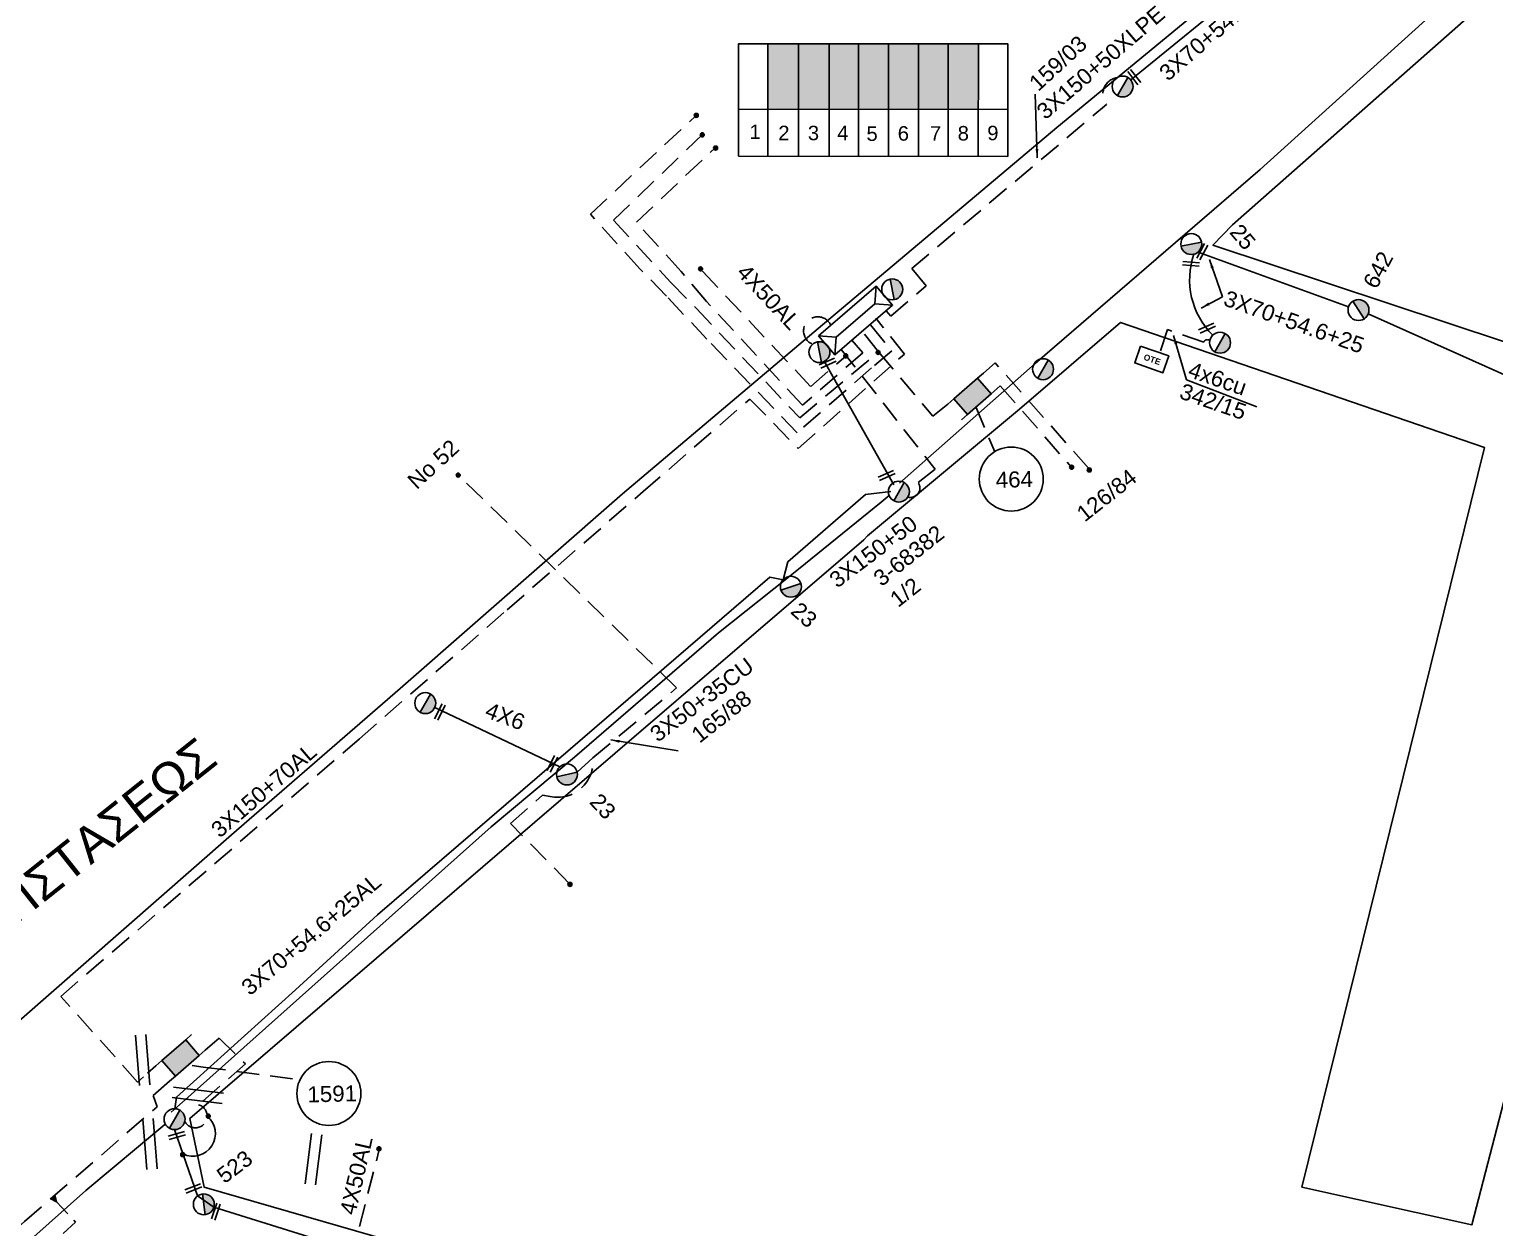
# Model space of a CAD drawing. Header units: millimetres. Extents: x 898 to 5598, y 789 to 3443.
# Drawn here: x 1636.7 to 1801.7, y 1216.8 to 1351.7 of the extents above; entities that cross this region are included whole.
import ezdxf

# ---------------------------------------------------------------- set-up
doc = ezdxf.new("R2010")
doc.units = ezdxf.units.MM
doc.linetypes.add('DASHED', pattern=[19.05, 12.7, -6.35])
for name, color, linetype in [('Link Box 4 Διευθύνσεων', 7, 'Continuous'), ('Pillar OTE', 7, 'Continuous'), ('Άγνωστα', 7, 'Continuous'), ('Γυμνά εναέρια ΧΤ και ΦΟΠ (3Φ)   4x50+16AL', 7, 'Continuous'), ('Επιγραφές - Σχήματα', 7, 'Continuous'), ('Καλώδια Χ.Τ. 3Χ50+35', 7, 'DASHED'), ('Καλώδια ΧΤ   3x150+50AL XLPE', 7, 'DASHED'), ('Καλώδια ΧΤ   3x150+70AL', 7, 'DASHED'), ('Καλώδια ΧΤ   3x150AL+50CU', 7, 'DASHED'), ('Καλώδια ΧΤ   3x150AL+50XLPE', 7, 'DASHED'), ('Καλώδια ΧΤ   4x6CU', 7, 'DASHED'), ('Μηχανική τομή', 7, 'Continuous'), ('Στύλος ΦΜ', 7, 'Continuous'), ('Στύλος ΦΜ @ 1', 7, 'Continuous'), ('Συνδέσεις', 7, 'Continuous'), ('Συνεστραμμένα ΧΤ   3x70+54.6+25 AL', 7, 'SYN_LINE'), ('Τομή', 7, 'Continuous'), ('Υποσταθμός εναέριος 2 στύλων', 7, 'Continuous'), ('Υποσταθμός πόλεως', 7, 'Continuous'), ('Υπόβαθρο ΔΕΗ', 7, 'Continuous'), ('Υπόγεια καλώδια Παροχών ΧΤ   4x50AL', 7, 'DASHED'), ('Υπόγεια καλώδια Παροχών ΧΤ   4x6', 7, 'DASHED')]:
    doc.layers.add(name, color=color, linetype=linetype)
doc.styles.add('arial', font='arial.ttf')
doc.styles.get("Standard").update_dxf_attribs({"font": 'arial.ttf'})
doc.linetypes.add('SYN_LINE', pattern='A,0.5,-0.0001,["/\\/\\/\\/",Standard,S=0.1,R=0,X=0,Y=-0.05],-0.25', length=0.7501)
doc.dimstyles.new('ISO-25', dxfattribs={"dimtxt": 2.5, "dimasz": 2.5, "dimexe": 1.25, "dimexo": 0.625, "dimtad": 1, "dimtxsty": 'Standard', "dimcen": 2.5, "dimadec": 0, "dimazin": 0, "dimtfac": 1, "dimtmove": 0, "dimatfit": 3, "dimfxl": 1, "dimarcsym": 0})

# ---------------------------------------------------------------- blocks, each defined once
blk = doc.blocks.new('ΥΠΑΡΧΩΝ ΤΣΙΜΕΝΤΕΝΙΟΣ ΣΤΥΛΟΣ')
at = {"layer": 'Στύλος ΦΜ'}
blk.add_hatch(color=7, dxfattribs=at).paths.add_polyline_path([(-1.29, -2.28, 0.574793), (2.62, 0, 0.268822), (1.3, 2.27)])
at = {"layer": 'Στύλος ΦΜ', "color": 7}
blk.add_line((-1.29, -2.28), (1.3, 2.27), dxfattribs=at)
blk.add_circle((0, 0), 2.62, dxfattribs=at)
at = {"layer": 'Στύλος ΦΜ', "flags": 4}
for tag, p in [('ΑΡΙΘΜΟΣ', (-4.68, 8.05)), ('ΤΥΠΟΣ', (-4.91, 3.03))]:
    blk.add_attdef(tag, p, '', height=4, dxfattribs=at)
blk = doc.blocks.new('ΜΗΧΑΝΙΚΗ ΤΟΜΗ')
at = {"layer": 'Μηχανική τομή', "ltscale": 40}
for p, q in [((-1.89, 0.78), (1.89, 0.78)), ((1.89, 0), (-1.89, 0))]:
    blk.add_line(p, q, dxfattribs=at)
blk = doc.blocks.new('ΥΠΟΣΤΑΘΜΟΣ ΕΝΑΕΡΙΟΣ ΕΠΙ 2 ΣΤΥΛΩΝ')
at = {"layer": 'Υποσταθμός εναέριος 2 στύλων', "linetype": 'Continuous'}
for points in [[(-11.97, -2.11, 0.574793), (-8.45, -0.07, 0.268822), (-9.64, 1.98)], [(9.68, -2.15, 0.574793), (13.19, -0.1, 0.268822), (12.01, 1.95)]]:
    blk.add_hatch(color=256, dxfattribs=at).paths.add_polyline_path(points)
for p, q in [((-11.97, -2.11), (-9.64, 1.98)), ((9.68, -2.15), (12.01, 1.95))]:
    blk.add_line(p, q, dxfattribs=at)
for centre in [(-10.81, -0.07), (10.84, -0.1)]:
    blk.add_circle(centre, 2.36, dxfattribs=at)
at = {"layer": 'Υποσταθμός πόλεως', "linetype": 'Continuous', "ltscale": 40}
blk.add_lwpolyline([(-8.57, 2.82), (8.57, 2.82), (8.57, -2.82), (-8.57, -2.82)], close=True, dxfattribs=at)
for points in [[(-5.75, 0), (-8.57, 2.82)], [(-8.57, -2.82), (-5.75, 0)], [(-5.75, 0), (5.75, 0)], [(5.75, 0), (8.57, 2.82)], [(8.57, -2.82), (5.75, 0)]]:
    blk.add_lwpolyline(points, dxfattribs=at)
at = {"layer": 'Υποσταθμός εναέριος 2 στύλων', "ltscale": 40, "flags": 1}
for tag, p in [('ΜΕΤΑΣΧΗΜΑΤΙΣΜΟΣ', (14.09, 2.51)), ('ΙΣΧΥΣ', (14.07, -0.28)), ('ΑΡΙΘΜΟΣ', (14.19, -3))]:
    blk.add_attdef(tag, p, '', height=1.8, dxfattribs=at)
blk = doc.blocks.new('ΤΟΜΗ')
at = {"layer": 'Τομή', "ltscale": 40}
for p, q in [((-5.68, 0), (5.68, 0)), ((5.68, -2.33), (-5.68, -2.33))]:
    blk.add_line(p, q, dxfattribs=at)
blk = doc.blocks.new('_ΣΥΝΔΕΣΗ')
at = {"layer": 'Συνδέσεις', "linetype": 'SYN_LINE', "ltscale": 40}
blk.add_hatch(color=256, dxfattribs=at).paths.add_polyline_path([(0.5, -0.01, 1), (-0.5, -0.01, 1)])
at = {"layer": 'Συνδέσεις'}
blk.add_circle((0, -0.01), 0.5, dxfattribs=at)
blk = doc.blocks.new('LINK BOX 4 ΑΝΑΧΩΡΗΣΕΩΝ')
at = {"layer": 'Link Box 4 Διευθύνσεων', "ltscale": 40}
blk.add_hatch(color=256, dxfattribs=at).paths.add_polyline_path([(-3.54, 0), (-3.54, -4.67), (3.54, -4.67), (3.54, 0)])
for p, q in [((-3.54, 0), (-5.33, 0)), ((5.33, 0), (3.54, 0)), ((-3.54, -4.67), (-5.33, -4.67)), ((5.33, -4.67), (3.54, -4.67))]:
    blk.add_line(p, q, dxfattribs=at)
blk.add_lwpolyline([(-3.54, -4.67), (-3.54, 0), (3.54, 0), (3.54, -4.67)], close=True, dxfattribs=at)
blk = doc.blocks.new('PILLAR ΟΤΕ')
at = {"layer": 'Pillar OTE', "ltscale": 40}
blk.add_lwpolyline([(-3.31, 2.02), (3.39, 2.02), (3.39, -1.99), (-3.31, -1.99)], close=True, dxfattribs=at)
at = {"layer": 'Pillar OTE', "insert": (-1.81, 0.71), "char_height": 1.3575, "width": 109.961, "attachment_point": 1}
blk.add_mtext('{\\fArial|b1|i0|c161|p34;OTE}', dxfattribs=at)

msp = doc.modelspace()

# ---------------------------------------------------------------- hatches: boundary and pattern name
at = {"layer": 'Pillar OTE', "ltscale": 40}
h = msp.add_hatch(color=256, dxfattribs=at)
h.dxf.hatch_style = 1
h.paths.add_polyline_path([(1639.11, 1220.04), (1639.75, 1219.73), (1639.57, 1220.44)])
at = {"layer": 'Καλώδια ΧΤ   3x150AL+50XLPE', "linetype": 'DASHED', "ltscale": 0.2}
h = msp.add_hatch(color=5, dxfattribs=at)
h.dxf.hatch_style = 1
h.paths.add_polyline_path([(1719.87, 1342.71), (1723.31, 1342.71), (1723.31, 1350.07), (1719.87, 1350.07)])
h = msp.add_hatch(color=30, dxfattribs=at)
h.dxf.hatch_style = 1
h.paths.add_polyline_path([(1723.31, 1350.07), (1723.31, 1342.71), (1726.75, 1342.7), (1726.75, 1350.07)])
h = msp.add_hatch(color=27, dxfattribs=at)
h.dxf.hatch_style = 1
h.paths.add_polyline_path([(1730.05, 1350.07), (1726.75, 1350.07), (1726.75, 1342.7), (1730.05, 1342.7)])
h = msp.add_hatch(color=6, dxfattribs=at)
h.dxf.hatch_style = 1
h.paths.add_polyline_path([(1733.43, 1350.07), (1730.05, 1350.07), (1730.05, 1342.7), (1733.43, 1342.7)])
h = msp.add_hatch(color=2, dxfattribs=at)
h.dxf.hatch_style = 1
h.paths.add_polyline_path([(1736.83, 1350.07), (1733.43, 1350.07), (1733.43, 1342.7), (1736.83, 1342.7)])
h = msp.add_hatch(color=62, dxfattribs=at)
h.dxf.hatch_style = 1
h.paths.add_polyline_path([(1736.83, 1342.7), (1740.17, 1342.69), (1740.17, 1350.07), (1736.83, 1350.07)])
h = msp.add_hatch(color=1, dxfattribs=at)
h.dxf.hatch_style = 1
h.paths.add_polyline_path([(1743.56, 1350.07), (1740.17, 1350.07), (1740.17, 1342.69), (1743.56, 1342.69)])

# ---------------------------------------------------------------- linework, layer by layer
at = {"layer": 'Pillar OTE', "ltscale": 40}
for points in [[(1716.54, 1337.43), (1716.54, 1350.07), (1746.88, 1350.07), (1746.87, 1337.4), (1716.54, 1337.43)], [(1719.87, 1337.43), (1719.87, 1350.07)], [(1723.31, 1337.43), (1723.31, 1350.07)], [(1726.75, 1337.42), (1726.75, 1350.07)], [(1730.05, 1337.42), (1730.05, 1350.07)], [(1733.43, 1337.42), (1733.43, 1350.07)], [(1736.83, 1337.41), (1736.83, 1350.07)], [(1740.17, 1337.41), (1740.17, 1350.07)], [(1743.55, 1337.41), (1743.56, 1350.07)], [(1716.54, 1342.71), (1746.88, 1342.69)], [(1639.57, 1220.44), (1639.75, 1219.73), (1639.11, 1220.04), (1639.57, 1220.44)]]:
    msp.add_lwpolyline(points, dxfattribs=at)
at = {"layer": 'Άγνωστα', "color": 27, "linetype": 'DASHED', "ltscale": 0.2}
msp.add_lwpolyline([(1731.43, 1318.45), (1733.8, 1315.51), (1731.53, 1313.6), (1723.17, 1306.29), (1712.98, 1316.84), (1708.45, 1321.68), (1705.46, 1324.74), (1699.88, 1330.91), (1711.73, 1341.98)], dxfattribs=at)
at = {"layer": 'Άγνωστα', "color": 5, "linetype": 'DASHED', "ltscale": 0.2}
for points in [[(1712.52, 1339.9), (1702.48, 1330.22), (1708.93, 1323.22), (1711.78, 1320.33), (1723.44, 1307.96), (1732.31, 1315.39), (1730.57, 1317.63)], [(1744.15, 1313.02), (1745.44, 1314.15)], [(1755.95, 1302.31), (1745.45, 1314.16)]]:
    msp.add_lwpolyline(points, dxfattribs=at)
at = {"layer": 'Άγνωστα', "color": 30, "linetype": 'DASHED', "ltscale": 0.2}
msp.add_lwpolyline([(1729.33, 1316.73), (1730.56, 1315.29), (1723.74, 1309.39), (1712.95, 1321.08), (1710.1, 1324.45), (1705.07, 1330), (1713.92, 1338.39)], dxfattribs=at)
at = {"layer": 'Άγνωστα', "color": 6, "linetype": 'DASHED', "ltscale": 0.2}
msp.add_lwpolyline([(1697.57, 1255.49), (1690.89, 1262.29), (1694.5, 1265.51), (1695.35, 1265.34, 0.506791), (1700.16, 1269.68, -0.890277)], format="xyb", dxfattribs=at)
at = {"layer": 'Γυμνά εναέρια ΧΤ και ΦΟΠ (3Φ)   4x50+16AL', "color": 2}
msp.add_lwpolyline([(1787.45, 1319.68), (1787.45, 1319.68), (1833, 1299.31), (1850.36, 1290.5), (1892.81, 1268.93), (1923.13, 1253.42), (1924.18, 1252.88), (1924.14, 1244.68), (1924.14, 1244.68), (1924.17, 1238.99)], dxfattribs=at)
at = {"layer": 'Επιγραφές - Σχήματα', "linetype": 'Continuous', "ltscale": 20}
for centre in [(1747.26, 1301.08), (1670.43, 1231.91)]:
    msp.add_circle(centre, 3.6, dxfattribs=at)
at = {"layer": 'Καλώδια Χ.Τ. 3Χ50+35', "color": 6, "linetype": 'DASHED', "ltscale": 0.2}
msp.add_lwpolyline([(1698.39, 1268.1), (1700.16, 1269.68), (1709.59, 1277.58), (1684.94, 1301.6)], dxfattribs=at)
at = {"layer": 'Καλώδια ΧΤ   3x150+50AL XLPE', "color": 1, "linetype": 'DASHED', "ltscale": 0.2}
msp.add_lwpolyline([(1733.17, 1320.04), (1733.71, 1319.41), (1737.68, 1322.84), (1736.05, 1324.78), (1758, 1343.26)], dxfattribs=at)
at = {"layer": 'Καλώδια ΧΤ   3x150+70AL', "color": 2, "ltscale": 0.2}
msp.add_lwpolyline([(1648.9, 1233.19), (1640.26, 1242.84), (1673.88, 1271.85), (1690.5, 1286.36), (1705.81, 1299.68), (1717.84, 1310.09), (1723.27, 1304.52), (1734.57, 1314.58), (1735.24, 1315.13), (1732.02, 1319.2)], dxfattribs=at)
at = {"layer": 'Καλώδια ΧΤ   3x150+70AL', "color": 2, "ltscale": 0.1}
msp.add_lwpolyline([(1650.96, 1235.04), (1648.9, 1233.19)], dxfattribs=at)
at = {"layer": 'Καλώδια ΧΤ   3x150+70AL', "color": 5, "ltscale": 0.2}
msp.add_lwpolyline([(1571.79, 1164.25), (1571.79, 1164.25), (1596.35, 1185.15, -0.294086), (1602.54, 1186.63), (1603.73, 1187.71), (1636.17, 1217.5), (1636.17, 1217.5), (1651.1, 1230.42)], format="xyb", dxfattribs=at)
at = {"layer": 'Καλώδια ΧΤ   3x150AL+50CU', "color": 6, "linetype": 'DASHED', "ltscale": 0.2}
msp.add_lwpolyline([(1728.13, 1315.68), (1738.68, 1302.19), (1738.68, 1302.19), (1736.77, 1300.7, -0.721705), (1735.62, 1299.06)], format="xyb", dxfattribs=at)
at = {"layer": 'Καλώδια ΧΤ   3x150AL+50CU', "color": 5, "linetype": 'DASHED', "ltscale": 0.2}
for points in [[(1732.31, 1315.39), (1738.45, 1308.16), (1738.45, 1308.16)], [(1656.51, 1236.79), (1658.07, 1238.14), (1661.03, 1235.23), (1655.77, 1230.65)]]:
    msp.add_lwpolyline(points, dxfattribs=at)
at = {"layer": 'Καλώδια ΧΤ   3x150AL+50CU', "color": 62, "linetype": 'DASHED', "ltscale": 0.2}
msp.add_arc((1725.48, 1317.75), 1.6, 23.9156, 244.7935, dxfattribs=at)
at = {"layer": 'Καλώδια ΧΤ   3x150AL+50CU', "color": 0, "linetype": 'Continuous', "ltscale": 0.2}
msp.add_arc((1655.11, 1227.4), 2.55, 244.4481, 50.5537, dxfattribs=at)
at = {"layer": 'Καλώδια ΧΤ   3x150AL+50CU', "color": 5, "linetype": 'DASHED', "ltscale": 0.2}
msp.add_arc((1655.4, 1229.37), 1.33, 206.7271, 73.8709, dxfattribs=at)
at = {"layer": 'Καλώδια ΧΤ   4x6CU', "color": 6, "linetype": 'SYN_LINE', "ltscale": 15}
msp.add_lwpolyline([(1696.44, 1268.69), (1682.35, 1275.36)], dxfattribs=at)
at = {"layer": 'Συνεστραμμένα ΧΤ   3x70+54.6+25 AL', "color": 1, "linetype": 'Continuous', "ltscale": 0.2}
msp.add_line((1734.68, 1300.63), (1749.94, 1314.1), dxfattribs=at)
at = {"layer": 'Συνεστραμμένα ΧΤ   3x70+54.6+25 AL', "color": 0, "linetype": 'DASHED', "ltscale": 0.2}
for p, q in [((1743.29, 1309.23), (1745.4, 1304.14)), ((1655.03, 1235.07), (1656.28, 1234.89)), ((1656.28, 1234.89), (1667.1, 1233.47))]:
    msp.add_line(p, q, dxfattribs=at)
at = {"layer": 'Συνεστραμμένα ΧΤ   3x70+54.6+25 AL', "color": 1, "ltscale": 20}
msp.add_lwpolyline([(1786.93, 1367.39), (1760.72, 1346.03)], dxfattribs=at)
at = {"layer": 'Συνεστραμμένα ΧΤ   3x70+54.6+25 AL', "color": 1, "linetype": 'SYN_LINE', "ltscale": 20}
msp.add_lwpolyline([(1749.94, 1314.1), (1749.94, 1314.1), (1775.28, 1335.93), (1800.49, 1358.76)], dxfattribs=at)
at = {"layer": 'Συνεστραμμένα ΧΤ   3x70+54.6+25 AL', "color": 2, "linetype": 'SYN_LINE', "ltscale": 20}
msp.add_lwpolyline([(1768.29, 1326.64), (1785.24, 1320.49)], dxfattribs=at)
at = {"layer": 'Συνεστραμμένα ΧΤ   3x70+54.6+25 AL', "color": 62, "linetype": 'SYN_LINE', "ltscale": 20}
msp.add_lwpolyline([(1734.06, 1300.45), (1726.19, 1314.35)], dxfattribs=at)
at = {"layer": 'Συνεστραμμένα ΧΤ   3x70+54.6+25 AL', "color": 5, "linetype": 'DASHED', "ltscale": 0.2}
for points in [[(1745.67, 1311.28), (1746.03, 1311.59), (1753.99, 1302.46)], [(1738.45, 1308.16), (1740.13, 1309.52)], [(1652.5, 1233.28), (1650.66, 1231.68), (1651.1, 1230.42)]]:
    msp.add_lwpolyline(points, dxfattribs=at)
at = {"layer": 'Συνεστραμμένα ΧΤ   3x70+54.6+25 AL', "color": 62, "ltscale": 15}
msp.add_lwpolyline([(1721.57, 1289.75), (1722.09, 1291.77), (1730.85, 1299.33), (1733.71, 1299.68)], dxfattribs=at)
at = {"layer": 'Συνεστραμμένα ΧΤ   3x70+54.6+25 AL', "color": 6, "ltscale": 15}
msp.add_lwpolyline([(1722, 1289.9), (1723.3, 1290.94), (1732.6, 1298.48), (1733.52, 1299.25)], dxfattribs=at)
at = {"layer": 'Συνεστραμμένα ΧΤ   3x70+54.6+25 AL', "color": 6, "ltscale": 20}
msp.add_lwpolyline([(1652.66, 1229.82), (1654.59, 1231.51), (1688.69, 1261.92), (1698.08, 1269.79), (1714.31, 1283.78), (1722, 1289.9)], dxfattribs=at)
at = {"layer": 'Συνεστραμμένα ΧΤ   3x70+54.6+25 AL', "color": 62, "ltscale": 20}
msp.add_lwpolyline([(1653.09, 1230.2), (1653.26, 1231.5), (1666.66, 1243.56), (1675.89, 1252.04), (1697.62, 1270.72), (1720.07, 1290.05), (1721.57, 1289.74), (1721.57, 1289.75)], dxfattribs=at)
at = {"layer": 'Συνεστραμμένα ΧΤ   3x70+54.6+25 AL', "color": 4, "ltscale": 20}
msp.add_lwpolyline([(1601.8, 1183.46), (1630.97, 1210.24), (1643.07, 1220.99), (1651.97, 1228.43)], dxfattribs=at)
at = {"layer": 'Συνεστραμμένα ΧΤ   3x70+54.6+25 AL', "color": 5, "linetype": 'SYN_LINE', "ltscale": 20}
msp.add_lwpolyline([(1764.44, 1188.34), (1729.13, 1197.78), (1713.46, 1202.06), (1699.2, 1206.43), (1677.67, 1212.8), (1657.49, 1219.12), (1655.64, 1220.37), (1653.06, 1227.84)], dxfattribs=at)
at = {"layer": 'Συνεστραμμένα ΧΤ   3x70+54.6+25 AL', "color": 1, "linetype": 'DASHED', "ltscale": 0.2}
msp.add_arc((1759.44, 1344.43), 1.86, 98.7506, 219.2873, dxfattribs=at)
at = {"layer": 'Συνεστραμμένα ΧΤ   3x70+54.6+25 AL', "color": 2, "linetype": 'SYN_LINE', "ltscale": 8}
msp.add_arc((1776.05, 1323.51), 8.71, 160.5546, 225.6313, dxfattribs=at)
at = {"layer": 'Υπόβαθρο ΔΕΗ'}
for points in [[(1602.77, 1328.01), (1657.41, 1382.09), (1657.41, 1382.09), (1671.55, 1397.89), (1684.24, 1413.39), (1703.85, 1436.51), (1735.33, 1409.39), (1758.3, 1390.53), (1785.67, 1368.19), (1782.97, 1365.87), (1782.97, 1365.87), (1752.41, 1340.67), (1725.51, 1318.04), (1703.51, 1299.42), (1678.46, 1277.49), (1659.46, 1261.02), (1635.21, 1239.8)], [(1766.99, 1312.24), (1774.92, 1309.2)]]:
    msp.add_lwpolyline(points, dxfattribs=at)
msp.add_lwpolyline([(1772.18, 1329.7), (1803.23, 1357.12), (1810.7, 1363.51, -0.582368), (1814.6, 1362.09), (1803.01, 1316.47), (1769.97, 1327.42), (1772.18, 1329.7)], format="xyb", dxfattribs=at)
msp.add_lwpolyline([(1731.09, 1294.68), (1748.19, 1308.95), (1759.56, 1318.72), (1800.55, 1304.62), (1779.98, 1221.37), (1799.12, 1217.14), (1820.15, 1298.12), (1917.6, 1246.75), (1916.07, 1244.4), (1916.07, 1244.4), (1860.97, 1161.82), (1715.31, 1204.37), (1656.4, 1221.36), (1654.78, 1229.1), (1702.66, 1270.23), (1730.68, 1294.23)], close=True, dxfattribs=at)
at = {"layer": 'Υπόγεια καλώδια Παροχών ΧΤ   4x50AL', "color": 6, "ltscale": 0.2}
for points in [[(1724.66, 1311.52), (1724.66, 1311.52), (1712.22, 1324.77)], [(1724.69, 1311.52), (1728.69, 1314.96)]]:
    msp.add_lwpolyline(points, dxfattribs=at)
at = {"layer": 'Υπόγεια καλώδια Παροχών ΧΤ   4x50AL', "color": 5, "ltscale": 0.2}
msp.add_lwpolyline([(1672.93, 1213.26), (1676.07, 1225.46)], dxfattribs=at)
at = {"layer": 'Υπόγεια καλώδια Παροχών ΧΤ   4x6', "color": 2, "linetype": 'DASHED', "ltscale": 0.2}
msp.add_lwpolyline([(1769.62, 1316.65, 0.558031), (1768.95, 1316.51), (1764.87, 1317.91), (1763.98, 1315.31)], format="xyb", dxfattribs=at)
at = {"layer": 'Υπόγεια καλώδια Παροχών ΧΤ   4x6', "color": 5, "linetype": 'DASHED', "ltscale": 0.15}
msp.add_lwpolyline([(1639.75, 1219.73), (1641.91, 1217.44), (1639.53, 1215.18), (1643.27, 1211.23)], dxfattribs=at)

# ---------------------------------------------------------------- block references
at = {"layer": 'Link Box 4 Διευθύνσεων', "xscale": 0.4999999999999999, "yscale": 0.4999999999999999, "zscale": 0.4999999999999999, "rotation": 221.1121712543293}
for p in [(1743.67, 1309.51), (1654.51, 1235.03)]:
    msp.add_blockref('LINK BOX 4 ΑΝΑΧΩΡΗΣΕΩΝ', p, dxfattribs=at)
at = {"layer": 'Pillar OTE', "xscale": 0.5, "yscale": 0.5, "zscale": 0.5, "rotation": 340.8840716828063}
msp.add_blockref('PILLAR ΟΤΕ', (1763.06, 1314.55), dxfattribs=at)
at = {"layer": 'Μηχανική τομή'}
for p, xscale, yscale, zscale, rotation in [((1760.95, 1346.22), 0.4999999999999996, 0.4999999999999996, 0.4999999999999996, 307.7234412299128), ((1768.94, 1326.59), 0.4999999999999998, 0.4999999999999998, 0.4999999999999998, 62.42736747097752), ((1767.49, 1325.12), 0.4999999999999994, 0.4999999999999994, 0.4999999999999994, 355.6851755495163), ((1769.38, 1317.9), 0.4999999999999994, 0.4999999999999994, 0.4999999999999994, 23.91756577276708), ((1726.67, 1313.96), 0.4999999999999994, 0.4999999999999994, 0.4999999999999994, 23.91756577276708), ((1733.31, 1301.31), 0.4999999999999994, 0.4999999999999994, 0.4999999999999994, 23.91756577276708), ((1683.1, 1274.77), 0.4999999999999995, 0.4999999999999995, 0.4999999999999995, 63.70707487867689), ((1695.78, 1268.94), 0.4999999999999995, 0.4999999999999995, 0.4999999999999995, 63.70707487867689), ((1653.37, 1226.99), 0.4999999999999993, 0.4999999999999993, 0.4999999999999993, 16.5806038920908), ((1655.23, 1221.04), 0.4999999999999995, 0.4999999999999995, 0.4999999999999995, 21.49005445247702), ((1657.88, 1218.56), 0.4999999999999994, 0.4999999999999994, 0.4999999999999994, 71.34718018299469)]:
    msp.add_blockref('ΜΗΧΑΝΙΚΗ ΤΟΜΗ', p, dxfattribs=dict(at, xscale=xscale, yscale=yscale, zscale=zscale, rotation=rotation))
at = {"layer": 'Στύλος ΦΜ @ 1', "ltscale": 40, "xscale": 0.4499999999998181, "yscale": 0.4499999999998181, "zscale": 0.4499999999998181}
for p in [(1759.8, 1345.28), (1770.77, 1316.43), (1750.84, 1313.45), (1734.61, 1299.67), (1681.29, 1275.86), (1653.06, 1229.02)]:
    msp.add_blockref('ΥΠΑΡΧΩΝ ΤΣΙΜΕΝΤΕΝΙΟΣ ΣΤΥΛΟΣ', p, dxfattribs=at)
at = {"layer": 'Στύλος ΦΜ @ 1', "ltscale": 40}
ref = msp.add_blockref('ΥΠΑΡΧΩΝ ΤΣΙΜΕΝΤΕΝΙΟΣ ΣΤΥΛΟΣ', (1767.53, 1327.54), dxfattribs=dict(at, xscale=0.4499999999998181, yscale=0.4499999999998181, zscale=0.4499999999998181, rotation=310.360779747437))
ref.add_attrib('ΤΥΠΟΣ', '25', (1771.75, 1328.83), dxfattribs={"layer": 'Στύλος ΦΜ', "height": 1.8, "rotation": 310.3608, "flags": 4})
ref = msp.add_blockref('ΥΠΑΡΧΩΝ ΤΣΙΜΕΝΤΕΝΙΟΣ ΣΤΥΛΟΣ', (1786.36, 1320.11), dxfattribs=dict(at, xscale=0.4499999999998181, yscale=0.4499999999998181, zscale=0.4499999999998181, rotation=62.05069204106994))
ref.add_attrib('ΤΥΠΟΣ', '642', (1788.38, 1322.36), dxfattribs={"layer": 'Στύλος ΦΜ', "height": 1.8, "rotation": 62.0507, "flags": 4})
ref = msp.add_blockref('ΥΠΑΡΧΩΝ ΤΣΙΜΕΝΤΕΝΙΟΣ ΣΤΥΛΟΣ', (1722.45, 1288.96), dxfattribs=dict(at, xscale=0.449999999999818, yscale=0.449999999999818, zscale=0.449999999999818, rotation=318.3150120502212))
ref.add_attrib('ΤΥΠΟΣ', '23', (1722.3, 1286.05), dxfattribs={"layer": 'Στύλος ΦΜ', "height": 1.8, "rotation": 318.315, "flags": 4})
ref = msp.add_blockref('ΥΠΑΡΧΩΝ ΤΣΙΜΕΝΤΕΝΙΟΣ ΣΤΥΛΟΣ', (1697.24, 1267.83), dxfattribs=dict(at, xscale=0.449999999999818, yscale=0.449999999999818, zscale=0.449999999999818, rotation=312.9751612345801))
ref.add_attrib('ΤΥΠΟΣ', '23', (1699.67, 1264.65), dxfattribs={"layer": 'Στύλος ΦΜ', "height": 1.8, "rotation": 312.9752, "flags": 4})
ref = msp.add_blockref('ΥΠΑΡΧΩΝ ΤΣΙΜΕΝΤΕΝΙΟΣ ΣΤΥΛΟΣ', (1656.35, 1219.43), dxfattribs=dict(at, xscale=0.449999999999818, yscale=0.449999999999818, zscale=0.449999999999818, rotation=37.02259395843095))
ref.add_attrib('ΤΥΠΟΣ', '523', (1658.68, 1221.69), dxfattribs={"layer": 'Στύλος ΦΜ', "height": 1.8, "rotation": 37.0226, "flags": 4})
at = {"layer": 'Συνδέσεις', "xscale": 0.4499999999999886, "yscale": 0.4499999999999886, "zscale": 0.4499999999999886}
for p in [(1711.8, 1342.03), (1712.47, 1339.84), (1713.98, 1338.35), (1712.28, 1324.75), (1728.63, 1314.96), (1732.27, 1315.34), (1754.06, 1302.42), (1756.05, 1302.11), (1684.99, 1301.53), (1697.58, 1255.46), (1656.85, 1229.36), (1676.07, 1225.69), (1653.97, 1225.03)]:
    msp.add_blockref('_ΣΥΝΔΕΣΗ', p, dxfattribs=at)
at = {"layer": 'Τομή'}
for p, xscale, yscale, zscale, rotation in [((1648.89, 1235.64), 0.4999999999999996, 0.4999999999999996, 0.4999999999999996, 94.40654826553641), ((1655.75, 1232.28), 0.4999999999999995, 0.4999999999999995, 0.4999999999999995, 353.1305257434244), ((1649.71, 1226.17), 0.4999999999999996, 0.4999999999999996, 0.4999999999999996, 94.40654826553643), ((1668.13, 1224.57), 0.4999999999999996, 0.4999999999999996, 0.4999999999999996, 82.8715169707279)]:
    msp.add_blockref('ΤΟΜΗ', p, dxfattribs=dict(at, xscale=xscale, yscale=yscale, zscale=zscale, rotation=rotation))
at = {"layer": 'Υποσταθμός εναέριος 2 στύλων', "xscale": 0.5, "yscale": 0.5, "zscale": 0.5, "rotation": 40.87881555629332}
msp.add_blockref('ΥΠΟΣΤΑΘΜΟΣ ΕΝΑΕΡΙΟΣ ΕΠΙ 2 ΣΤΥΛΩΝ', (1729.73, 1318.93), dxfattribs=at)

# ---------------------------------------------------------------- texts
at = {"ltscale": 30, "char_height": 1.63, "width": 11.2573, "attachment_point": 1}
for s, insert in [('1', (1717.79, 1340.99)), ('2', (1721.03, 1340.86)), ('3', (1724.36, 1340.86)), ('4', (1727.66, 1340.86)), ('5', (1730.96, 1340.78)), ('6', (1734.48, 1340.81)), ('7', (1738.11, 1340.81)), ('8', (1741.23, 1340.83)), ('9', (1744.56, 1340.86))]:
    msp.add_mtext(s, dxfattribs=dict(at, insert=insert))
at = {"ltscale": 40, "insert": (1605.11, 1232.04), "char_height": 4, "width": 117.7298, "attachment_point": 1, "rotation": 38.5303, "style": 'arial'}
msp.add_mtext('EΘNIKHΣ ANTIΣTAΣEΩΣ', dxfattribs=at)
at = {"layer": 'Άγνωστα', "ltscale": 40, "char_height": 1.8, "attachment_point": 1, "style": 'arial'}
for s, insert, width, rotation in [('3X150+50XLPE', (1749.93, 1342.82), 31.6072, 40.6557), ('159/03', (1749.08, 1345.97), 7.1535, 42.6481), ('3X70+54.6+25', (1771.63, 1322.38), 31.6072, 340.5432), ('No 52', (1679.1, 1301.15), 7.1535, 42.6481), ('464', (1745.49, 1301.89), 7.1535, 1.4373), ('126/84', (1754.42, 1297.59), 7.1535, 38.292), ('3X150+50', (1726.58, 1290.17), 57.3894, 36.9873), ('3-68382 1/2', (1731.54, 1290.32), 7.1535, 38.292), ('3X50+35CU', (1706.38, 1272.82), 57.3894, 36.9873), ('165/88', (1711.05, 1272.69), 7.1535, 38.292), ('1591', (1667.99, 1232.7), 7.1535, 1.4373)]:
    msp.add_mtext(s, dxfattribs=dict(at, insert=insert, width=width, rotation=rotation))
at = {"layer": 'Καλώδια ΧΤ   3x150+70AL', "ltscale": 0.2, "insert": (1656.97, 1261.96), "char_height": 1.8, "width": 31.6072, "attachment_point": 1, "rotation": 40.6557, "style": 'arial'}
msp.add_mtext('3X150+70AL', dxfattribs=at)
at = {"layer": 'Συνεστραμμένα ΧΤ   3x70+54.6+25 AL', "ltscale": 20, "char_height": 1.8, "width": 31.6072, "attachment_point": 1, "style": 'arial'}
for insert, rotation in [((1763.73, 1347.16), 40.6557), ((1660.38, 1244.22), 40.134)]:
    msp.add_mtext('3X70+54.6+25AL', dxfattribs=dict(at, insert=insert, rotation=rotation))
at = {"layer": 'Υπόγεια καλώδια Παροχών ΧΤ   4x50AL', "ltscale": 0.2, "char_height": 1.8, "width": 31.6072, "attachment_point": 1, "style": 'arial'}
for insert, rotation in [((1717.54, 1325.46), 313.251), ((1671.64, 1218.53), 77.1469)]:
    msp.add_mtext('4X50AL', dxfattribs=dict(at, insert=insert, rotation=rotation))
at = {"layer": 'Υπόγεια καλώδια Παροχών ΧΤ   4x50AL', "color": 7, "ltscale": 0.2, "char_height": 1.8, "attachment_point": 1, "rotation": 340.9382}
for s, insert in [('4x6cu', (1767.62, 1314.34)), ('342/15', (1766.65, 1311.92))]:
    msp.add_mtext_dynamic_manual_height_columns(s, width=1.8, gutter_width=12.5, heights=[0.118], dxfattribs=dict(at, insert=insert))
at = {"layer": 'Υπόγεια καλώδια Παροχών ΧΤ   4x6', "ltscale": 0.2, "insert": (1688.51, 1276.02), "char_height": 1.8, "width": 31.6072, "attachment_point": 1, "rotation": 339.337, "style": 'arial'}
msp.add_mtext('4X6', dxfattribs=at)

# ---------------------------------------------------------------- leaders
at = {"layer": 'Επιγραφές - Σχήματα', "ltscale": 40}
for points in [[(1750.19, 1337.25), (1749.94, 1344.41)], [(1769.57, 1325.79), (1771.06, 1321.61)], [(1768.64, 1320.34), (1771.06, 1321.61)], [(1765.53, 1317.23), (1766.99, 1312.24)], [(1702.17, 1271.71), (1709.77, 1270.47)]]:
    msp.add_leader(points, dimstyle='ISO-25', override={"dimasz": 1, "dimtad": 0}, dxfattribs=at)

doc.saveas('drawing.dxf')
